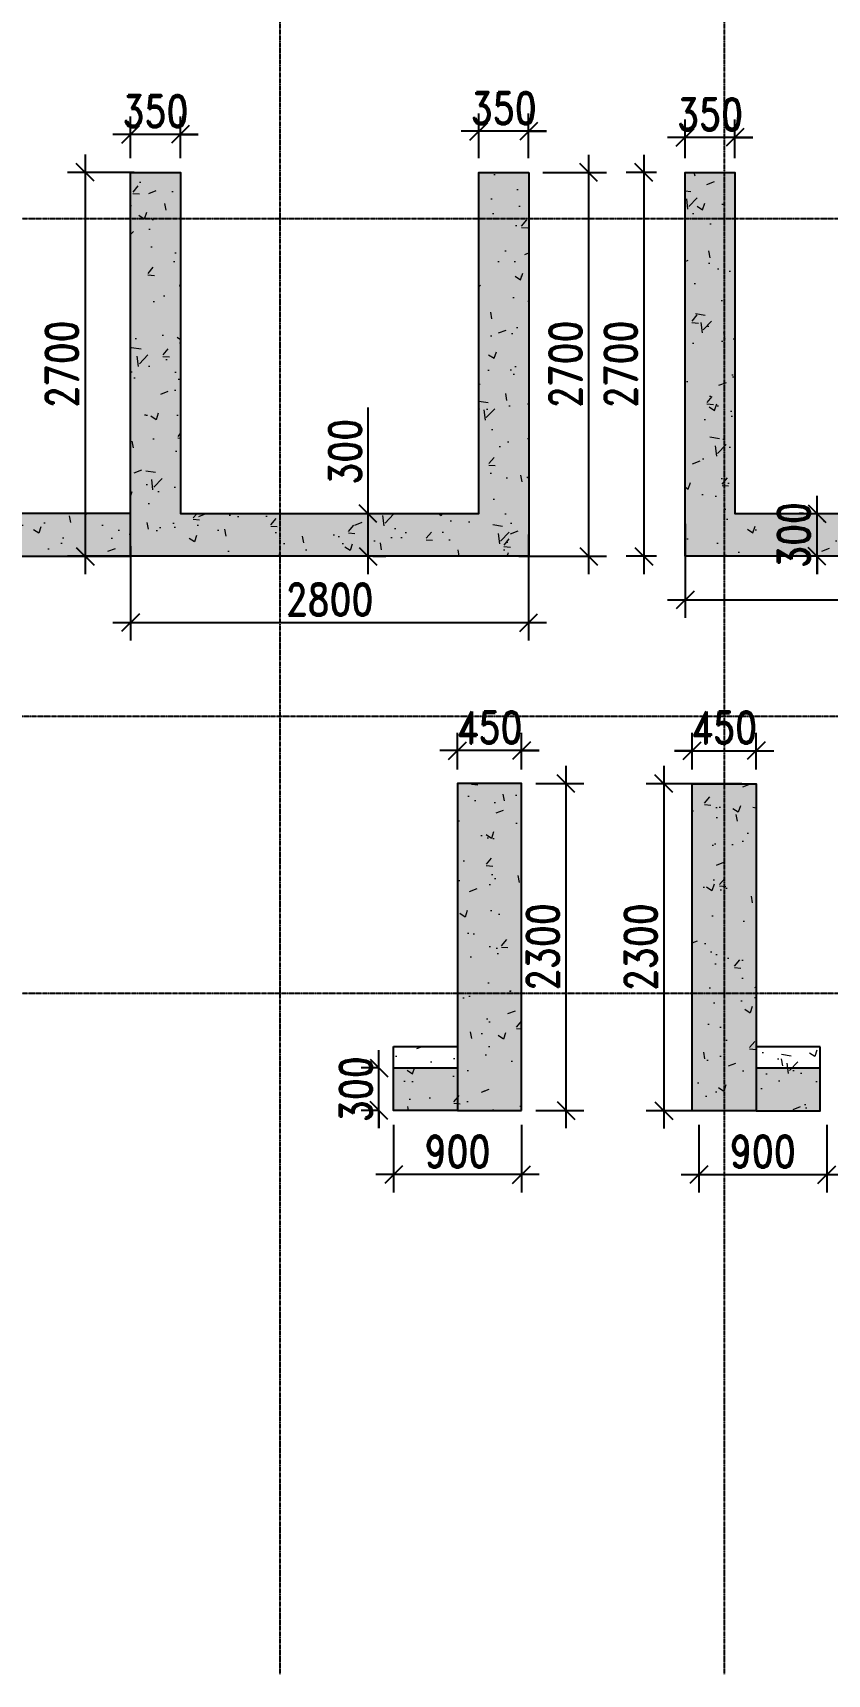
# Model space of a CAD drawing. Header units: millimetres. Extents: x 2061841 to 105821645, y -77612 to 48520811.
# Drawn here: x 105246232 to 105251819, y 48434629 to 48446176 of the extents above; entities that cross this region are included whole.
import ezdxf

# ---------------------------------------------------------------- set-up
doc = ezdxf.new("R2010")
doc.units = ezdxf.units.MM
doc.header["$LTSCALE"] = 10
doc.header["$MEASUREMENT"] = 0
doc.linetypes.add('CENTER', pattern=[2, 1.25, -0.25, 0.25, -0.25])
for name, color, linetype in [('AS-COLS', 2, 'Continuous'), ('DIM', 8, 'Continuous'), ('griddim', 3, 'Continuous'), ('S-OPENING', 6, 'Continuous')]:
    doc.layers.add(name, color=color, linetype=linetype)
doc.layers.add('S-STRCOL HATCH', color=33, linetype='Continuous', lineweight=9)
doc.styles.add('200', font='romand.shx', dxfattribs={"width": 0.8, "height": 225})
doc.dimstyles.new('GR1', dxfattribs={"dimtxt": 225, "dimasz": 125, "dimexe": 125, "dimexo": 100, "dimgap": 50, "dimtad": 1, "dimdec": 0, "dimzin": 3, "dimdsep": 46, "dimtxsty": '200', "dimblk1": 'OBLIQUE', "dimblk2": 'OBLIQUE', "dimsah": 1, "dimcen": 0.0625, "dimdle": 125, "dimclrd": 3, "dimclre": 3, "dimclrt": 2, "dimadec": 0, "dimazin": 0, "dimtfac": 1, "dimtdec": 0, "dimtix": 1, "dimtmove": 0, "dimatfit": 3, "dimfxl": 1, "dimtolj": 1, "dimtzin": 0, "dimarcsym": 0})
pattern_1 = [(50, (-102438165.63, -48481002.76), (546.554007, -47.8172566), [57.15, -628.65]), (355, (-102438165.63, -48481002.76), (-105.7302643, 573.1705357), [45.72, -502.9217525]), (100.4514447, (-102438120.1, -48481006.74), (440.8237413, 525.3532557), [48.5700264, -534.2707338]), (46.1842, (-102438165.6, -48480850.36), (813.2371227, -126.1269838), [85.725, -942.975]), (96.6355576, (-102438097.9, -48480860.9), (712.212402, 742.278374), [72.8550694, -801.4068245]), (351.1841512, (-102438165.6, -48480850.36), (712.212402, 742.278374), [68.579901, -754.379196]), (21, (-102438089.43, -48480888.46), (454.8431738, -306.7955946), [57.15, -628.65]), (326, (-102438089.43, -48480888.46), (185.406085, 552.5638984), [45.72, -502.92]), (71.451445, (-102438051.53, -48480914), (640.2492578, 245.7683067), [48.5700264, -534.2698128]), (37.5, (-102438165.63, -48481002.76), (9.26580975, 253.66511662), [0, -496.824, 0, -510.54, 0, -504.825]), (7.5, (-102438165.63, -48481002.76), (200.4589875, 300.54172445), [0, -291.084, 0, -485.394, 0, -192.405]), (327.5, (-102438335.56, -48481002.76), (406.7717855, -17.18623198), [0, -190.5, 0, -594.36, 0, -788.67]), (317.5, (-102438411.76, -48481002.76), (444.3875442, 76.2794731), [0, -247.65, 0, -394.716, 0, -560.07])]
pattern_2 = [(50, (-102438165.63, -48481002.76), (546.554007, -47.8172566), [57.15, -628.65]), (355, (-102438165.63, -48481002.76), (-105.7302643, 573.1705357), [45.72, -502.9217525]), (100.4514447, (-102438120.1, -48481006.74), (440.8237413, 525.3532557), [48.5700264, -534.2707338]), (46.1842, (-102438165.6, -48480850.36), (813.2371227, -126.1269838), [85.725, -942.975]), (96.6355576, (-102438097.9, -48480860.9), (712.212402, 742.278374), [72.8550694, -801.4068245]), (351.1841512, (-102438165.6, -48480850.36), (712.212402, 742.278374), [68.579901, -754.379196]), (21, (-102438089.43, -48480888.46), (454.8431738, -306.7955946), [57.15, -628.65]), (326, (-102438089.43, -48480888.46), (185.406085, 552.5638984), [45.72, -502.92]), (71.451445, (-102438051.53, -48480914), (640.2492578, 245.7683067), [48.5700264, -534.2698128]), (37.5, (-102438165.63, -48481002.76), (9.26580975, 253.66511662), [0, -496.824, 0, -510.54, 0, -504.825]), (7.5, (-102438165.63, -48481002.76), (200.4589875, 300.54172445), [0, -291.084, 0, -485.394, 0, -192.405]), (327.5, (-102438335.56, -48481002.76), (406.7717855, -17.18623198), [0, -190.5, 0, -594.36, 0, -788.67]), (317.5, (-102438411.76, -48481002.76), (444.3875442, 76.2794731), [0, -247.65, 0, -394.716, 0, -560.07])]

# ---------------------------------------------------------------- blocks, each defined once
blk = doc.blocks.new('_Oblique')
at = {"color": 0, "linetype": 'ByBlock', "lineweight": -2}
blk.add_line((-0.5, -0.5), (0.5, 0.5), dxfattribs=at)
blk = doc.blocks.new('*D377')
at = {"layer": 'Defpoints', "color": 0, "transparency": 16777216}
for p in [(14045, 5439), (16845, 5521), (14045, 4802)]:
    blk.add_point(p, dxfattribs=at)
at = {"layer": 'DIM', "color": 3, "lineweight": -2, "transparency": 16777216}
for p, q in [((14045, 5339), (14045, 4677)), ((16845, 5421), (16845, 4677)), ((16970, 4802), (13920, 4802))]:
    blk.add_line(p, q, dxfattribs=at)
at = {"layer": 'DIM', "color": 3, "linetype": 'ByBlock', "lineweight": -2, "transparency": 16777216, "xscale": 125, "yscale": 125, "zscale": 125, "rotation": 180}
blk.add_blockref('_Oblique', (14045, 4802), dxfattribs=at)
at = {"layer": 'DIM', "color": 3, "linetype": 'ByBlock', "lineweight": -2, "transparency": 16777216, "xscale": 125, "yscale": 125, "zscale": 125}
blk.add_blockref('_Oblique', (16845, 4802), dxfattribs=at)
at = {"layer": 'DIM', "color": 2, "transparency": 16777216, "insert": (15445, 4965), "char_height": 225, "attachment_point": 5, "style": '200'}
blk.add_mtext('\\A1;2800', dxfattribs=at)
blk = doc.blocks.new('*D378')
at = {"layer": 'Defpoints', "color": 0, "transparency": 16777216}
for p in [(13944, 7810), (13754, 5110), (13944, 5110)]:
    blk.add_point(p, dxfattribs=at)
at = {"layer": 'DIM', "color": 3, "lineweight": -2, "transparency": 16777216}
for p, q in [((13754, 7935), (13754, 4985)), ((13844, 7810), (13629, 7810)), ((13844, 5110), (13629, 5110))]:
    blk.add_line(p, q, dxfattribs=at)
at = {"layer": 'DIM', "color": 3, "linetype": 'ByBlock', "lineweight": -2, "transparency": 16777216, "xscale": 125, "yscale": 125, "zscale": 125}
for p, rotation in [((13754, 7810), 90), ((13754, 5110), 270)]:
    blk.add_blockref('_Oblique', p, dxfattribs=dict(at, rotation=rotation))
at = {"layer": 'DIM', "color": 2, "transparency": 16777216, "insert": (13592, 6460), "char_height": 225, "attachment_point": 5, "rotation": 90, "style": '200'}
blk.add_mtext('\\A1;2700', dxfattribs=at)
blk = doc.blocks.new('*D379')
at = {"layer": 'Defpoints', "color": 0, "transparency": 16777216}
for p in [(14045, 8057), (14045, 7810), (14395, 7810)]:
    blk.add_point(p, dxfattribs=at)
at = {"layer": 'DIM', "color": 3, "lineweight": -2, "transparency": 16777216}
for p, q in [((14045, 7910), (14045, 8182)), ((14395, 7910), (14395, 8182)), ((14520, 8057), (13920, 8057)), ((14045, 8057), (13920, 8057)), ((14395, 8057), (14520, 8057))]:
    blk.add_line(p, q, dxfattribs=at)
at = {"layer": 'DIM', "color": 3, "linetype": 'ByBlock', "lineweight": -2, "transparency": 16777216, "xscale": 125, "yscale": 125, "zscale": 125}
blk.add_blockref('_Oblique', (14045, 8057), dxfattribs=at)
at = {"layer": 'DIM', "color": 3, "linetype": 'ByBlock', "lineweight": -2, "transparency": 16777216, "xscale": 125, "yscale": 125, "zscale": 125, "rotation": 180}
blk.add_blockref('_Oblique', (14395, 8057), dxfattribs=at)
at = {"layer": 'DIM', "color": 2, "transparency": 16777216, "insert": (14220, 8219), "char_height": 225, "attachment_point": 5, "style": '200'}
blk.add_mtext('\\A1;350', dxfattribs=at)
blk = doc.blocks.new('*D380')
at = {"layer": 'Defpoints', "color": 0, "transparency": 16777216}
for p in [(12594, 8100), (12594, 7810), (12944, 7810)]:
    blk.add_point(p, dxfattribs=at)
at = {"layer": 'DIM', "color": 3, "lineweight": -2, "transparency": 16777216}
for p, q in [((12594, 7910), (12594, 8225)), ((12944, 7910), (12944, 8225)), ((13069, 8100), (12469, 8100)), ((12594, 8100), (12469, 8100)), ((12944, 8100), (13069, 8100))]:
    blk.add_line(p, q, dxfattribs=at)
at = {"layer": 'DIM', "color": 3, "linetype": 'ByBlock', "lineweight": -2, "transparency": 16777216, "xscale": 125, "yscale": 125, "zscale": 125}
blk.add_blockref('_Oblique', (12594, 8100), dxfattribs=at)
at = {"layer": 'DIM', "color": 3, "linetype": 'ByBlock', "lineweight": -2, "transparency": 16777216, "xscale": 125, "yscale": 125, "zscale": 125, "rotation": 180}
blk.add_blockref('_Oblique', (12944, 8100), dxfattribs=at)
at = {"layer": 'DIM', "color": 2, "transparency": 16777216, "insert": (12769, 8262), "char_height": 225, "attachment_point": 5, "style": '200'}
blk.add_mtext('\\A1;350', dxfattribs=at)
blk = doc.blocks.new('*D381')
at = {"layer": 'Defpoints', "color": 0, "transparency": 16777216}
for p in [(12944, 7810), (12774, 5110), (13366, 5110)]:
    blk.add_point(p, dxfattribs=at)
at = {"layer": 'DIM', "color": 3, "lineweight": -2, "transparency": 16777216}
for p, q in [((13366, 7935), (13366, 4985)), ((13044, 7810), (13491, 7810)), ((12874, 5110), (13491, 5110))]:
    blk.add_line(p, q, dxfattribs=at)
at = {"layer": 'DIM', "color": 3, "linetype": 'ByBlock', "lineweight": -2, "transparency": 16777216, "xscale": 125, "yscale": 125, "zscale": 125}
for p, rotation in [((13366, 7810), 90), ((13366, 5110), 270)]:
    blk.add_blockref('_Oblique', p, dxfattribs=dict(at, rotation=rotation))
at = {"layer": 'DIM', "color": 2, "transparency": 16777216, "insert": (13204, 6460), "char_height": 225, "attachment_point": 5, "rotation": 90, "style": '200'}
blk.add_mtext('\\A1;2700', dxfattribs=at)
blk = doc.blocks.new('*D382')
at = {"layer": 'Defpoints', "color": 0, "transparency": 16777216}
for p in [(10145, 8078), (10145, 7810), (10495, 7810)]:
    blk.add_point(p, dxfattribs=at)
at = {"layer": 'DIM', "color": 3, "lineweight": -2, "transparency": 16777216}
for p, q in [((10145, 7910), (10145, 8203)), ((10495, 7910), (10495, 8203)), ((10620, 8078), (10020, 8078)), ((10145, 8078), (10020, 8078)), ((10495, 8078), (10620, 8078))]:
    blk.add_line(p, q, dxfattribs=at)
at = {"layer": 'DIM', "color": 3, "linetype": 'ByBlock', "lineweight": -2, "transparency": 16777216, "xscale": 125, "yscale": 125, "zscale": 125}
blk.add_blockref('_Oblique', (10145, 8078), dxfattribs=at)
at = {"layer": 'DIM', "color": 3, "linetype": 'ByBlock', "lineweight": -2, "transparency": 16777216, "xscale": 125, "yscale": 125, "zscale": 125, "rotation": 180}
blk.add_blockref('_Oblique', (10495, 8078), dxfattribs=at)
at = {"layer": 'DIM', "color": 2, "transparency": 16777216, "insert": (10320, 8241), "char_height": 225, "attachment_point": 5, "style": '200'}
blk.add_mtext('\\A1;350', dxfattribs=at)
blk = doc.blocks.new('*D383')
at = {"layer": 'Defpoints', "color": 0, "transparency": 16777216}
for p in [(10269, 7811), (9825, 5110), (10349, 5110)]:
    blk.add_point(p, dxfattribs=at)
at = {"layer": 'DIM', "color": 3, "lineweight": -2, "transparency": 16777216}
for p, q in [((9825, 7936), (9825, 4985)), ((10169, 7811), (9700, 7811)), ((10249, 5110), (9700, 5110))]:
    blk.add_line(p, q, dxfattribs=at)
at = {"layer": 'DIM', "color": 3, "linetype": 'ByBlock', "lineweight": -2, "transparency": 16777216, "xscale": 125, "yscale": 125, "zscale": 125}
for p, rotation in [((9825, 7811), 90), ((9825, 5110), 270)]:
    blk.add_blockref('_Oblique', p, dxfattribs=dict(at, rotation=rotation))
at = {"layer": 'DIM', "color": 2, "transparency": 16777216, "insert": (9662, 6461), "char_height": 225, "attachment_point": 5, "rotation": 90, "style": '200'}
blk.add_mtext('\\A1;2700', dxfattribs=at)
blk = doc.blocks.new('*D419')
at = {"layer": 'Defpoints', "color": 0, "transparency": 16777216}
for p in [(12894, 3511), (12894, 1211), (13206, 1211)]:
    blk.add_point(p, dxfattribs=at)
at = {"layer": 'DIM', "color": 3, "lineweight": -2, "transparency": 16777216}
for p, q in [((13206, 3636), (13206, 1086)), ((12994, 3511), (13331, 3511)), ((12994, 1211), (13331, 1211))]:
    blk.add_line(p, q, dxfattribs=at)
at = {"layer": 'DIM', "color": 3, "linetype": 'ByBlock', "lineweight": -2, "transparency": 16777216, "xscale": 125, "yscale": 125, "zscale": 125}
for p, rotation in [((13206, 3511), 90), ((13206, 1211), 270)]:
    blk.add_blockref('_Oblique', p, dxfattribs=dict(at, rotation=rotation))
at = {"layer": 'DIM', "color": 2, "transparency": 16777216, "insert": (13044, 2361), "char_height": 225, "attachment_point": 5, "rotation": 90, "style": '200'}
blk.add_mtext('\\A1;2300', dxfattribs=at)
blk = doc.blocks.new('*D420')
at = {"layer": 'Defpoints', "color": 0, "transparency": 16777216}
for p in [(11994, 1211), (12894, 1211), (11994, 760)]:
    blk.add_point(p, dxfattribs=at)
at = {"layer": 'DIM', "color": 3, "lineweight": -2, "transparency": 16777216}
for p, q in [((11994, 1111), (11994, 635)), ((12894, 1111), (12894, 635)), ((13019, 760), (11869, 760))]:
    blk.add_line(p, q, dxfattribs=at)
at = {"layer": 'DIM', "color": 3, "linetype": 'ByBlock', "lineweight": -2, "transparency": 16777216, "xscale": 125, "yscale": 125, "zscale": 125, "rotation": 180}
blk.add_blockref('_Oblique', (11994, 760), dxfattribs=at)
at = {"layer": 'DIM', "color": 3, "linetype": 'ByBlock', "lineweight": -2, "transparency": 16777216, "xscale": 125, "yscale": 125, "zscale": 125}
blk.add_blockref('_Oblique', (12894, 760), dxfattribs=at)
at = {"layer": 'DIM', "color": 2, "transparency": 16777216, "insert": (12444, 922), "char_height": 225, "attachment_point": 5, "style": '200'}
blk.add_mtext('\\A1;900', dxfattribs=at)
blk = doc.blocks.new('*D421')
at = {"layer": 'Defpoints', "color": 0, "transparency": 16777216}
for p in [(14544, 3510), (13895, 1210), (14269, 1210)]:
    blk.add_point(p, dxfattribs=at)
at = {"layer": 'DIM', "color": 3, "lineweight": -2, "transparency": 16777216}
for p, q in [((13895, 3635), (13895, 1085)), ((14444, 3510), (13770, 3510)), ((14169, 1210), (13770, 1210))]:
    blk.add_line(p, q, dxfattribs=at)
at = {"layer": 'DIM', "color": 3, "linetype": 'ByBlock', "lineweight": -2, "transparency": 16777216, "xscale": 125, "yscale": 125, "zscale": 125}
for p, rotation in [((13895, 3510), 90), ((13895, 1210), 270)]:
    blk.add_blockref('_Oblique', p, dxfattribs=dict(at, rotation=rotation))
at = {"layer": 'DIM', "color": 2, "transparency": 16777216, "insert": (13732, 2360), "char_height": 225, "attachment_point": 5, "rotation": 90, "style": '200'}
blk.add_mtext('\\A1;2300', dxfattribs=at)
blk = doc.blocks.new('*D452')
at = {"layer": 'Defpoints', "color": 0, "transparency": 16777216}
for p in [(12944, 5364), (10144, 5282), (10144, 4643)]:
    blk.add_point(p, dxfattribs=at)
at = {"layer": 'DIM', "color": 3, "lineweight": -2, "transparency": 16777216}
for p, q in [((12944, 5264), (12944, 4518)), ((10144, 5182), (10144, 4518)), ((13069, 4643), (10019, 4643))]:
    blk.add_line(p, q, dxfattribs=at)
at = {"layer": 'DIM', "color": 3, "linetype": 'ByBlock', "lineweight": -2, "transparency": 16777216, "xscale": 125, "yscale": 125, "zscale": 125, "rotation": 180}
blk.add_blockref('_Oblique', (10144, 4643), dxfattribs=at)
at = {"layer": 'DIM', "color": 3, "linetype": 'ByBlock', "lineweight": -2, "transparency": 16777216, "xscale": 125, "yscale": 125, "zscale": 125}
blk.add_blockref('_Oblique', (12944, 4643), dxfattribs=at)
at = {"layer": 'DIM', "color": 2, "transparency": 16777216, "insert": (11544, 4805), "char_height": 225, "attachment_point": 5, "style": '200'}
blk.add_mtext('\\A1;2800', dxfattribs=at)
blk = doc.blocks.new('*D460')
at = {"layer": 'AS-COLS', "color": 3, "lineweight": -2, "transparency": 16777216}
for p, q in [((11891, 1086), (11891, 1636)), ((11891, 1511), (11891, 1636)), ((11894, 1511), (11766, 1511)), ((11894, 1211), (11766, 1211)), ((11891, 1211), (11891, 1086))]:
    blk.add_line(p, q, dxfattribs=at)
at = {"layer": 'Defpoints', "color": 0, "transparency": 16777216}
for p in [(11891, 1511), (11994, 1511), (11994, 1211)]:
    blk.add_point(p, dxfattribs=at)
at = {"layer": 'AS-COLS', "color": 3, "linetype": 'ByBlock', "lineweight": -2, "transparency": 16777216, "xscale": 125, "yscale": 125, "zscale": 125}
for p, rotation in [((11891, 1511), 270), ((11891, 1211), 90)]:
    blk.add_blockref('_Oblique', p, dxfattribs=dict(at, rotation=rotation))
at = {"layer": 'AS-COLS', "color": 2, "transparency": 16777216, "insert": (11729, 1361), "char_height": 225, "attachment_point": 5, "rotation": 90, "style": '200'}
blk.add_mtext('\\A1;300', dxfattribs=at)
blk = doc.blocks.new('*D461')
at = {"layer": 'AS-COLS', "color": 3, "lineweight": -2, "transparency": 16777216}
for p, q in [((12444, 3611), (12444, 3868)), ((12894, 3611), (12894, 3868)), ((13019, 3743), (12319, 3743)), ((12444, 3743), (12319, 3743)), ((12894, 3743), (13019, 3743))]:
    blk.add_line(p, q, dxfattribs=at)
at = {"layer": 'Defpoints', "color": 0, "transparency": 16777216}
for p in [(12444, 3743), (12444, 3511), (12894, 3511)]:
    blk.add_point(p, dxfattribs=at)
at = {"layer": 'AS-COLS', "color": 3, "linetype": 'ByBlock', "lineweight": -2, "transparency": 16777216, "xscale": 125, "yscale": 125, "zscale": 125}
blk.add_blockref('_Oblique', (12444, 3743), dxfattribs=at)
at = {"layer": 'AS-COLS', "color": 3, "linetype": 'ByBlock', "lineweight": -2, "transparency": 16777216, "xscale": 125, "yscale": 125, "zscale": 125, "rotation": 180}
blk.add_blockref('_Oblique', (12894, 3743), dxfattribs=at)
at = {"layer": 'AS-COLS', "color": 2, "transparency": 16777216, "insert": (12669, 3906), "char_height": 225, "attachment_point": 5, "style": '200'}
blk.add_mtext('\\A1;450', dxfattribs=at)
blk = doc.blocks.new('*D462')
at = {"layer": 'Defpoints', "color": 0, "transparency": 16777216}
for p in [(14141, 1211), (15041, 1211), (15041, 760)]:
    blk.add_point(p, dxfattribs=at)
at = {"layer": 'DIM', "color": 3, "lineweight": -2, "transparency": 16777216}
for p, q in [((14141, 1111), (14141, 635)), ((15041, 1111), (15041, 635)), ((14016, 760), (15166, 760))]:
    blk.add_line(p, q, dxfattribs=at)
at = {"layer": 'DIM', "color": 3, "linetype": 'ByBlock', "lineweight": -2, "transparency": 16777216, "xscale": 125, "yscale": 125, "zscale": 125, "rotation": 180}
blk.add_blockref('_Oblique', (14141, 760), dxfattribs=at)
at = {"layer": 'DIM', "color": 3, "linetype": 'ByBlock', "lineweight": -2, "transparency": 16777216, "xscale": 125, "yscale": 125, "zscale": 125}
blk.add_blockref('_Oblique', (15041, 760), dxfattribs=at)
at = {"layer": 'DIM', "color": 2, "transparency": 16777216, "insert": (14591, 922), "char_height": 225, "attachment_point": 5, "style": '200'}
blk.add_mtext('\\A1;900', dxfattribs=at)
blk = doc.blocks.new('*D464')
at = {"layer": 'AS-COLS', "color": 3, "lineweight": -2, "transparency": 16777216}
for p, q in [((14094, 3610), (14094, 3867)), ((14544, 3610), (14544, 3867)), ((13969, 3742), (14669, 3742)), ((14094, 3742), (13969, 3742)), ((14544, 3742), (14669, 3742))]:
    blk.add_line(p, q, dxfattribs=at)
at = {"layer": 'Defpoints', "color": 0, "transparency": 16777216}
for p in [(14544, 3742), (14094, 3510), (14544, 3510)]:
    blk.add_point(p, dxfattribs=at)
at = {"layer": 'AS-COLS', "color": 3, "linetype": 'ByBlock', "lineweight": -2, "transparency": 16777216, "xscale": 125, "yscale": 125, "zscale": 125}
blk.add_blockref('_Oblique', (14094, 3742), dxfattribs=at)
at = {"layer": 'AS-COLS', "color": 3, "linetype": 'ByBlock', "lineweight": -2, "transparency": 16777216, "xscale": 125, "yscale": 125, "zscale": 125, "rotation": 180}
blk.add_blockref('_Oblique', (14544, 3742), dxfattribs=at)
at = {"layer": 'AS-COLS', "color": 2, "transparency": 16777216, "insert": (14319, 3905), "char_height": 225, "attachment_point": 5, "style": '200'}
blk.add_mtext('\\A1;450', dxfattribs=at)
blk = doc.blocks.new('*D485')
at = {"layer": 'AS-COLS', "color": 3, "lineweight": -2, "transparency": 16777216}
for p, q in [((11815, 5410), (11815, 6156)), ((11815, 4985), (11815, 5535)), ((11848, 5410), (11940, 5410)), ((11848, 5110), (11940, 5110))]:
    blk.add_line(p, q, dxfattribs=at)
at = {"layer": 'Defpoints', "color": 0, "transparency": 16777216}
for p in [(11748, 5410), (11815, 5410), (11748, 5110)]:
    blk.add_point(p, dxfattribs=at)
at = {"layer": 'AS-COLS', "color": 3, "linetype": 'ByBlock', "lineweight": -2, "transparency": 16777216, "xscale": 125, "yscale": 125, "zscale": 125}
for p, rotation in [((11815, 5410), 90), ((11815, 5110), 270)]:
    blk.add_blockref('_Oblique', p, dxfattribs=dict(at, rotation=rotation))
at = {"layer": 'AS-COLS', "color": 2, "transparency": 16777216, "insert": (11653, 5846), "char_height": 225, "attachment_point": 5, "rotation": 90, "style": '200'}
blk.add_mtext('\\A1;300', dxfattribs=at)
blk = doc.blocks.new('*D486')
at = {"layer": 'AS-COLS', "color": 3, "lineweight": -2, "transparency": 16777216}
for p, q in [((14972, 4985), (14972, 5535)), ((14972, 5410), (14972, 5535)), ((14878, 5410), (14847, 5410)), ((14878, 5110), (14847, 5110)), ((14972, 5110), (14972, 4985))]:
    blk.add_line(p, q, dxfattribs=at)
at = {"layer": 'Defpoints', "color": 0, "transparency": 16777216}
for p in [(14972, 5410), (14978, 5410), (14978, 5110)]:
    blk.add_point(p, dxfattribs=at)
at = {"layer": 'AS-COLS', "color": 3, "linetype": 'ByBlock', "lineweight": -2, "transparency": 16777216, "xscale": 125, "yscale": 125, "zscale": 125}
for p, rotation in [((14972, 5410), 270), ((14972, 5110), 90)]:
    blk.add_blockref('_Oblique', p, dxfattribs=dict(at, rotation=rotation))
at = {"layer": 'AS-COLS', "color": 2, "transparency": 16777216, "insert": (14809, 5260), "char_height": 225, "attachment_point": 5, "rotation": 90, "style": '200'}
blk.add_mtext('\\A1;300', dxfattribs=at)
blk = doc.blocks.new('G$C89AE7293')
at = {"layer": 'S-STRCOL HATCH'}
h = blk.add_hatch(dxfattribs=at)
h.set_pattern_fill('AR-CONC', color=3, scale=3)
h.set_pattern_definition(pattern_2)
h.paths.add_polyline_path([(12075, 7325), (12075, 4625), (9275, 4625), (9275, 7325), (9625, 7325), (9625, 4925), (11725, 4925), (11725, 7325)])
h = blk.add_hatch(dxfattribs=at)
h.set_pattern_fill('AR-CONC', color=3, scale=3)
h.set_pattern_definition(pattern_2)
h.paths.add_polyline_path([(15975, 7325), (15975, 4625), (13175, 4625), (13175, 7325), (13525, 7325), (13525, 4925), (15625, 4925), (15625, 7325)])
h = blk.add_hatch(dxfattribs=at)
h.set_pattern_fill('AR-CONC', color=3, scale=3)
h.set_pattern_definition(pattern_2)
h.paths.add_polyline_path([(8150, 4625), (9275, 4625), (9275, 4925), (8150, 4925), (8150, 4625)])
h = blk.add_hatch(dxfattribs=at)
h.set_pattern_fill('AR-CONC', color=3, scale=3)
h.set_pattern_definition(pattern_2)
h.paths.add_polyline_path([(12025, 725), (12025, 3025), (11575, 3025), (11575, 725), (12025, 725)])
h = blk.add_hatch(dxfattribs=at)
h.set_pattern_fill('AR-CONC', color=3, scale=3)
h.set_pattern_definition(pattern_1)
h.paths.add_polyline_path([(13225, 724), (13225, 3024), (13675, 3024), (13675, 724), (13225, 724)])
h = blk.add_hatch(dxfattribs=at)
h.set_pattern_fill('AR-CONC', color=3, scale=3)
h.set_pattern_definition(pattern_2)
h.paths.add_polyline_path([(11125, 1175), (11575, 1175), (11575, 725), (11125, 725), (11125, 1175)])
h = blk.add_hatch(dxfattribs=at)
h.set_pattern_fill('AR-CONC', color=3, scale=3)
h.set_pattern_definition(pattern_1)
h.paths.add_polyline_path([(13675, 1174), (13675, 724), (14125, 724), (14125, 1174), (13675, 1174)])
at = {"layer": 'AS-COLS', "color": 1, "elevation": 0}
for points in [[(12075, 7325), (12075, 4625), (9275, 4625), (9275, 7325), (9625, 7325), (9625, 4925), (11725, 4925), (11725, 7325)], [(15975, 7325), (15975, 4625), (13175, 4625), (13175, 7325), (13525, 7325), (13525, 4925), (15625, 4925), (15625, 7325)], [(8150, 4625), (9275, 4625), (9275, 4925), (8150, 4925)], [(12025, 725), (12025, 3025), (11575, 3025), (11575, 725)], [(13225, 724), (13225, 3024), (13675, 3024), (13675, 724)], [(11125, 1175), (11575, 1175), (11575, 725), (11125, 725)], [(14125, 1174), (13675, 1174), (13675, 724), (14125, 724)]]:
    blk.add_lwpolyline(points, close=True, dxfattribs=at)
blk = doc.blocks.new('G$CDE8A9FAD')
at = {"layer": 'S-STRCOL HATCH'}
h = blk.add_hatch(color=256, dxfattribs=at)
h.dxf.hatch_style = 1
h.paths.add_polyline_path([(12944.5, 7810.5), (12944.5, 5110.5), (10144.5, 5110.5), (10144.5, 7810.5), (10494.5, 7810.5), (10494.5, 5410.5), (12594.5, 5410.5), (12594.5, 7810.5)])
h = blk.add_hatch(color=256, dxfattribs=at)
h.dxf.hatch_style = 1
h.paths.add_polyline_path([(16845.1, 7810.5), (16845.1, 5110.5), (14045.1, 5110.5), (14045.1, 7810.5), (14395.1, 7810.5), (14395.1, 5410.5), (16495.1, 5410.5), (16495.1, 7810.5)])
h = blk.add_hatch(color=256, dxfattribs=at)
h.dxf.hatch_style = 1
h.paths.add_polyline_path([(9019.4, 5110.1), (10144.5, 5110.1), (10144.5, 5410.5), (9019.4, 5410.5), (9019.4, 5110.1)])
h = blk.add_hatch(color=256, dxfattribs=at)
h.dxf.hatch_style = 1
h.paths.add_polyline_path([(12894.5, 1210.8), (12894.5, 3511.1), (12444.5, 3511.1), (12444.5, 1210.8), (12894.5, 1210.8)])
h = blk.add_hatch(color=256, dxfattribs=at)
h.dxf.hatch_style = 1
h.paths.add_polyline_path([(14094.5, 1209.8), (14094.5, 3510.1), (14544.5, 3510.1), (14544.5, 1209.8), (14094.5, 1209.8)])
h = blk.add_hatch(color=256, dxfattribs=at)
h.dxf.hatch_style = 1
h.paths.add_polyline_path([(11994.4, 1510.8), (12444.5, 1510.8), (12444.5, 1210.8), (11994.4, 1210.8), (11994.4, 1510.8)])
h = blk.add_hatch(color=256, dxfattribs=at)
h.dxf.hatch_style = 1
h.paths.add_polyline_path([(14994.5, 1509.8), (14544.5, 1509.8), (14544.5, 1209.8), (14994.5, 1209.8), (14994.5, 1509.8)])
at = {"layer": 'AS-COLS', "color": 1, "elevation": 0}
for points in [[(12944.5, 7810.5), (12944.5, 5110.5), (10144.5, 5110.5), (10144.5, 7810.5), (10494.5, 7810.5), (10494.5, 5410.5), (12594.5, 5410.5), (12594.5, 7810.5)], [(16845.1, 7810.5), (16845.1, 5110.5), (14045.1, 5110.5), (14045.1, 7810.5), (14395.1, 7810.5), (14395.1, 5410.5), (16495.1, 5410.5), (16495.1, 7810.5)], [(9019.4, 5110.1), (10144.5, 5110.1), (10144.5, 5410.5), (9019.4, 5410.5)], [(12894.5, 1210.8), (12894.5, 3511.1), (12444.5, 3511.1), (12444.5, 1210.8)], [(14094.5, 1209.8), (14094.5, 3510.1), (14544.5, 3510.1), (14544.5, 1209.8)], [(11994.4, 1510.8), (12444.5, 1510.8), (12444.5, 1210.8), (11994.4, 1210.8)], [(14994.5, 1509.8), (14544.5, 1509.8), (14544.5, 1209.8), (14994.5, 1209.8)]]:
    blk.add_lwpolyline(points, close=True, dxfattribs=at)
at = {"layer": 'AS-COLS', "color": 6}
dim = blk.add_linear_dim(base=(11815.3, 5410.5), p1=(11748.1, 5110.5), p2=(11748.1, 5410.5), angle=90, dimstyle='GR1', dxfattribs=at)
dim.commit()
dim.dimension.update_dxf_attribs({"geometry": '*D485', "text_midpoint": (11815.3, 5845.8), "dimtype": 128})
for base, p1, p2, angle, picture, middle in [((14971.7, 5410.5), (14978.4, 5110.5), (14978.4, 5410.5), 90, '*D486', (14809.2, 5260.5)), ((14544.5, 3742.4), (14094.5, 3510.1), (14544.5, 3510.1), 180, '*D464', (14319.5, 3904.9)), ((11891.3, 1510.8), (11994.4, 1210.8), (11994.4, 1510.8), 90, '*D460', (11728.8, 1360.8))]:
    dim = blk.add_linear_dim(base=base, p1=p1, p2=p2, angle=angle, dimstyle='GR1', dxfattribs=at)
    dim.commit()
    dim.dimension.update_dxf_attribs({"geometry": picture, "text_midpoint": middle})
dim = blk.add_linear_dim(base=(12444.5, 3743.4), p1=(12894.5, 3511.1), p2=(12444.5, 3511.1), dimstyle='GR1', dxfattribs=at)
dim.commit()
dim.dimension.update_dxf_attribs({"geometry": '*D461', "text_midpoint": (12669.5, 3905.9)})
at = {"layer": 'DIM'}
for base, p1, p2, picture, middle in [((10144.5, 8078.2, 0), (10494.5, 7810.5), (10144.5, 7810.5), '*D382', (10319.5, 8240.7, 0)), ((12594.5, 8099.8, 0), (12944.5, 7810.5), (12594.5, 7810.5), '*D380', (12769.5, 8262.3, 0)), ((14045.1, 8056.9, 0), (14395.1, 7810.5), (14045.1, 7810.5), '*D379', (14220.1, 8219.4, 0)), ((14045.1, 4802.4, 0), (16845.1, 5521.3), (14045.1, 5439.2), '*D377', (15445.1, 4964.9, 0)), ((10144.5, 4642.8), (12944.5, 5364.3, 0), (10144.5, 5282.2, 0), '*D452', (11544.5, 4805.3)), ((11994.4, 759.6, 0), (12894.5, 1210.8), (11994.4, 1210.8), '*D420', (12444.4, 922.1, 0))]:
    dim = blk.add_linear_dim(base=base, p1=p1, p2=p2, dimstyle='GR1', dxfattribs=at)
    dim.commit()
    dim.dimension.update_dxf_attribs({"geometry": picture, "text_midpoint": middle})
for base, p1, p2, angle, picture, middle in [((9824.7, 5110.5, 0), (10269.5, 7810.5), (10348.8, 5110.5), 90, '*D383', (9662.2, 6460.5, 0)), ((13366.4, 5110.5, 0), (12944.5, 7810.5), (12774.1, 5110.5), 90, '*D381', (13203.9, 6460.5, 0)), ((13754.3, 5110.5, 0), (13944.5, 7810.5), (13944.5, 5110.5), 90, '*D378', (13591.8, 6460.5, 0)), ((13206.1, 1210.8, 0), (12894.5, 3511.1), (12894.5, 1210.8), 90, '*D419', (13043.6, 2360.9, 0)), ((13895, 1209.8, 0), (14544.5, 3510.1), (14269.5, 1209.8), 90, '*D421', (13732.5, 2359.9, 0)), ((15041.3, 759.6, 0), (14141.2, 1210.8), (15041.3, 1210.8), 180, '*D462', (14591.3, 922.1, 0))]:
    dim = blk.add_linear_dim(base=base, p1=p1, p2=p2, angle=angle, dimstyle='GR1', dxfattribs=at)
    dim.commit()
    dim.dimension.update_dxf_attribs({"geometry": picture, "text_midpoint": middle})
blk = doc.blocks.new('TOWER-A TYPICAL FLOOR FRAMING PLAN N')
at = {"layer": 'griddim', "color": 6, "linetype": 'CENTER', "ltscale": 0.02}
for p, q in [((102484969.2, 48566881), (102484969.2, 48532643.9)), ((102488094.4, 48566881), (102488094.4, 48532643.9)), ((102501249.8, 48542883.2), (102471357.5, 48542883.2)), ((102471357.5, 48539383.5), (102501249.8, 48539383.5)), ((102501249.8, 48537433.5), (102471357.5, 48537433.5))]:
    blk.add_line(p, q, dxfattribs=at)
at = {"layer": 'AS-COLS', "color": 6}
for name, p in [('G$CDE8A9FAD', (102473774.9, 48535398)), ('G$C89AE7293', (102474644.6, 48535883.9))]:
    blk.add_blockref(name, p, dxfattribs=at)

msp = doc.modelspace()

# ---------------------------------------------------------------- block references
at = {"layer": 'S-OPENING'}
msp.add_blockref('TOWER-A TYPICAL FLOOR FRAMING PLAN N', (2763000.3, -98014.7), dxfattribs=at)

doc.saveas('drawing.dxf')
